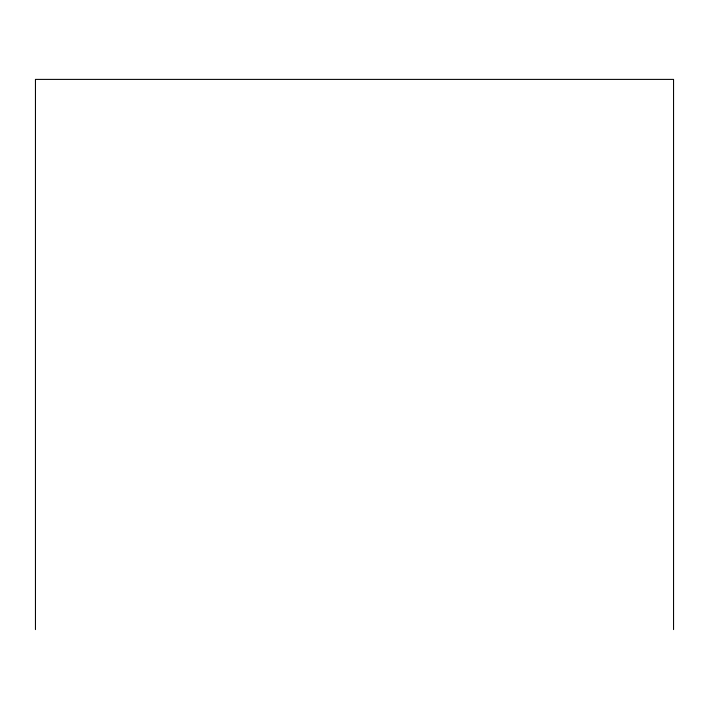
<?xml version="1.0" encoding="UTF-8"?>
<svg xmlns="http://www.w3.org/2000/svg" width="709" height="709" viewBox="0 0 709 709"><rect width="100%" height="100%" fill="white"/><g stroke="black" fill="none" stroke-linecap="round" stroke-linejoin="round"><path stroke-width="1.06" d="M673.55 629.601L673.55 79.399L35.45 79.399L35.45 629.601"/></g></svg>
